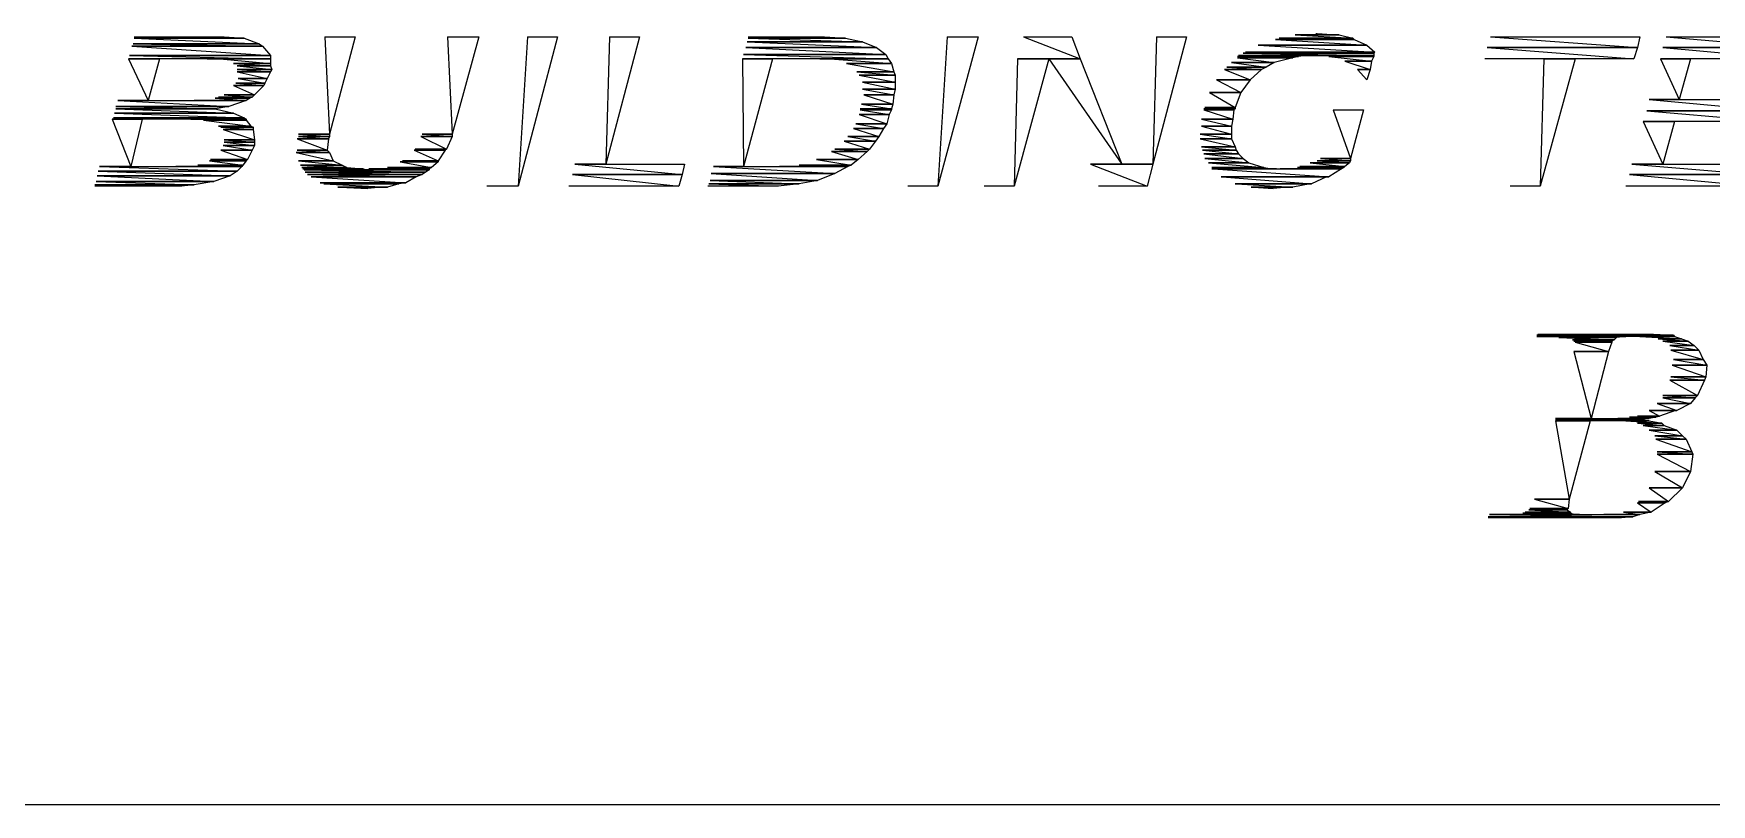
# Model space of a CAD drawing. Header units: millimetres. Extents: x 14 to 201, y 16 to 268.
# Drawn here: x 79.97 to 110.68, y 15.62 to 29.74 of the extents above; entities that cross this region are included whole.
import ezdxf

# ---------------------------------------------------------------- set-up
doc = ezdxf.new("R2010")
doc.units = ezdxf.units.MM
doc.layers.get('0').update_dxf_attribs({"linetype": 'CONTINUOUS'})

msp = doc.modelspace()

# ---------------------------------------------------------------- linework, layer by layer
at = {"color": 0}
for p, q in [((84.1583, 29.5065), (81.7672, 29.5065)), ((81.7672, 29.5065), (84.3068, 29.3371)), ((81.7672, 29.5065), (84.1583, 29.5065)), ((84.0948, 29.5493), (81.788, 29.5493)), ((81.788, 29.5493), (84.1583, 29.5065)), ((81.788, 29.5493), (84.0948, 29.5493)), ((81.8085, 29.6761), (83.8207, 29.654)), ((81.8085, 29.6761), (83.4595, 29.6761)), ((83.8207, 29.654), (81.8085, 29.654)), ((81.8085, 29.654), (84.0948, 29.5493)), ((81.8085, 29.654), (83.8207, 29.654)), ((83.4595, 29.6761), (83.8207, 29.654)), ((83.8207, 29.654), (84.0948, 29.5493)), ((84.0948, 29.5493), (84.1583, 29.5065)), ((84.1583, 29.5065), (84.3068, 29.3371)), ((85.302, 29.6761), (85.386, 27.8984)), ((85.302, 29.6761), (85.8516, 29.6761)), ((85.8516, 29.6761), (85.386, 27.8984)), ((87.5453, 29.6761), (87.6293, 27.8984)), ((87.5453, 29.6761), (88.1172, 29.6761)), ((88.1172, 29.6761), (87.6293, 27.8984)), ((89.0062, 29.6761), (88.8365, 26.9448)), ((89.5558, 29.6761), (88.8365, 26.9448)), ((89.0062, 29.6761), (89.5558, 29.6761)), ((90.5083, 29.6761), (90.4448, 27.3472)), ((91.0594, 29.6761), (90.4448, 27.3472)), ((90.5083, 29.6761), (91.0594, 29.6761)), ((95.3989, 29.4859), (93.0067, 29.4859)), ((93.0067, 29.4859), (95.5668, 29.3577)), ((93.0067, 29.4859), (95.3989, 29.4859)), ((95.1438, 29.5906), (93.0271, 29.5906)), ((93.0271, 29.5906), (95.3989, 29.4859)), ((93.0271, 29.5906), (95.1438, 29.5906)), ((93.0494, 29.6761), (94.827, 29.654)), ((93.0494, 29.6761), (94.4453, 29.6761)), ((94.827, 29.654), (93.0494, 29.654)), ((93.0494, 29.654), (95.1438, 29.5906)), ((93.0494, 29.654), (94.827, 29.654)), ((94.4453, 29.6761), (94.827, 29.654)), ((94.827, 29.654), (95.1438, 29.5906)), ((95.1438, 29.5906), (95.3989, 29.4859)), ((95.3989, 29.4859), (95.5668, 29.3577)), ((96.6886, 29.6761), (96.5207, 26.9448)), ((97.2605, 29.6761), (96.5207, 26.9448)), ((96.6886, 29.6761), (97.2605, 29.6761)), ((98.086, 29.6761), (99.1235, 29.2737)), ((98.086, 29.6761), (98.975, 29.6761)), ((98.975, 29.6761), (99.1235, 29.2737)), ((100.521, 29.6761), (100.458, 27.3472)), ((101.071, 29.6761), (100.458, 27.3472)), ((100.521, 29.6761), (101.071, 29.6761)), ((104.372, 29.5272), (102.383, 29.5272)), ((102.383, 29.5272), (104.372, 29.5272)), ((102.383, 29.5272), (104.372, 29.5272)), ((102.383, 29.5272), (104.521, 29.4004)), ((102.383, 29.5272), (104.372, 29.5272)), ((104.14, 29.6333), (102.701, 29.6333)), ((102.701, 29.6333), (104.372, 29.5272)), ((102.701, 29.6333), (104.14, 29.6333)), ((104.119, 29.654), (102.765, 29.654)), ((102.765, 29.654), (104.14, 29.6333)), ((102.765, 29.654), (104.119, 29.654)), ((103.866, 29.7174), (103.061, 29.7174)), ((103.061, 29.7174), (104.119, 29.654)), ((103.061, 29.7174), (103.866, 29.7174)), ((103.823, 29.7174), (103.145, 29.7174)), ((103.145, 29.7174), (103.866, 29.7174)), ((103.145, 29.7174), (103.866, 29.7174)), ((103.441, 29.7394), (103.823, 29.7174)), ((103.441, 29.7394), (103.463, 29.7394)), ((103.463, 29.7394), (103.823, 29.7174)), ((103.866, 29.7174), (104.119, 29.654)), ((104.119, 29.654), (104.14, 29.6333)), ((104.14, 29.6333), (104.372, 29.5272)), ((104.372, 29.5272), (104.521, 29.4004)), ((109.325, 29.4859), (106.575, 29.4859)), ((106.575, 29.4859), (109.262, 29.2737)), ((106.575, 29.4859), (109.325, 29.4859)), ((106.638, 29.6761), (109.325, 29.4859)), ((106.638, 29.6761), (109.368, 29.6761)), ((109.325, 29.4859), (109.262, 29.2737)), ((109.368, 29.6761), (109.325, 29.4859)), ((112.141, 29.4859), (109.791, 29.4859)), ((109.791, 29.4859), (112.077, 29.2737)), ((109.791, 29.4859), (112.141, 29.4859)), ((109.854, 29.6761), (112.141, 29.4859)), ((109.854, 29.6761), (112.204, 29.6761)), ((84.3068, 29.2737), (81.704, 29.2737)), ((81.704, 29.2737), (82.0635, 28.5116)), ((81.704, 29.2737), (82.2745, 29.2737)), ((84.3068, 29.3371), (81.7245, 29.3371)), ((81.7245, 29.3371), (84.3068, 29.2737)), ((81.7245, 29.3371), (84.3068, 29.3371)), ((82.2745, 29.2737), (82.0635, 28.5116)), ((83.1427, 29.2737), (84.3068, 29.2737)), ((83.1427, 29.2737), (84.3068, 29.2737)), ((84.3068, 29.2737), (83.3755, 29.2737)), ((83.3755, 29.2737), (84.3068, 29.1882)), ((83.3755, 29.2737), (84.3068, 29.2737)), ((84.3068, 29.1882), (83.6291, 29.1882)), ((83.6291, 29.1882), (84.3068, 29.1469)), ((83.6291, 29.1882), (84.3068, 29.1882)), ((84.3068, 29.3371), (84.3068, 29.2737)), ((84.3068, 29.2737), (84.3068, 29.1882)), ((84.3068, 29.1882), (84.3068, 29.1469)), ((95.6098, 29.2737), (92.9432, 29.2737)), ((92.9432, 29.2737), (92.964, 27.3044)), ((92.9432, 29.2737), (93.4932, 29.2737)), ((95.5668, 29.3577), (92.964, 29.3577)), ((92.964, 29.3577), (95.6098, 29.2737)), ((92.964, 29.3577), (95.5668, 29.3577)), ((93.4932, 29.2737), (92.964, 27.3044)), ((94.361, 29.2737), (95.6098, 29.2737)), ((94.361, 29.2737), (95.6098, 29.2737)), ((95.6098, 29.2737), (94.5515, 29.2737)), ((94.5515, 29.2737), (95.673, 29.1882)), ((94.5515, 29.2737), (95.6098, 29.2737)), ((95.673, 29.1882), (94.8475, 29.1882)), ((94.8475, 29.1882), (95.673, 29.1882)), ((94.8475, 29.1882), (95.673, 29.1882)), ((94.8475, 29.1882), (95.7157, 29.0408)), ((94.8475, 29.1882), (95.673, 29.1882)), ((95.5668, 29.3577), (95.6098, 29.2737)), ((95.6098, 29.2737), (95.673, 29.1882)), ((95.673, 29.1882), (95.7157, 29.0408)), ((97.9798, 29.2737), (97.9166, 26.9448)), ((98.5517, 29.2737), (97.9166, 26.9448)), ((99.1235, 29.2737), (97.9798, 29.2737)), ((97.9798, 29.2737), (98.5517, 29.2737)), ((98.5517, 29.2737), (99.8859, 27.3472)), ((98.5517, 29.2737), (99.1235, 29.2737)), ((99.1235, 29.2737), (99.8859, 27.3472)), ((102.679, 29.2103), (101.896, 29.2103)), ((101.896, 29.2103), (102.532, 29.1248)), ((101.896, 29.2103), (102.679, 29.2103)), ((103.124, 29.3164), (102.003, 29.3164)), ((102.003, 29.3164), (103.018, 29.2943)), ((102.003, 29.3164), (103.124, 29.3164)), ((103.018, 29.2943), (102.003, 29.2943)), ((102.003, 29.2943), (102.679, 29.2103)), ((102.003, 29.2943), (103.018, 29.2943)), ((103.251, 29.3371), (102.023, 29.3371)), ((102.023, 29.3371), (103.124, 29.3164)), ((102.023, 29.3371), (103.251, 29.3371)), ((104.499, 29.3371), (102.045, 29.3371)), ((102.045, 29.3371), (103.251, 29.3371)), ((102.045, 29.3371), (103.378, 29.3371)), ((104.499, 29.3798), (102.108, 29.3798)), ((102.108, 29.3798), (104.499, 29.3371)), ((102.108, 29.3798), (104.499, 29.3798)), ((104.521, 29.4004), (102.15, 29.4004)), ((102.15, 29.4004), (104.499, 29.3798)), ((102.15, 29.4004), (104.521, 29.4004)), ((102.679, 29.2103), (102.532, 29.1248)), ((103.018, 29.2943), (102.679, 29.2103)), ((103.124, 29.3164), (103.018, 29.2943)), ((103.251, 29.3371), (103.124, 29.3164)), ((103.378, 29.3371), (103.251, 29.3371)), ((103.378, 29.3371), (104.499, 29.3371)), ((103.378, 29.3371), (104.499, 29.3371)), ((104.499, 29.3371), (103.527, 29.3371)), ((103.527, 29.3371), (104.499, 29.3164)), ((103.527, 29.3371), (104.499, 29.3371)), ((104.499, 29.3164), (103.674, 29.3164)), ((103.674, 29.3164), (104.458, 29.231)), ((103.674, 29.3164), (104.499, 29.3164)), ((104.458, 29.231), (103.97, 29.231)), ((103.97, 29.231), (104.436, 29.0835)), ((103.97, 29.231), (104.458, 29.231)), ((104.458, 29.231), (104.436, 29.0835)), ((104.499, 29.3164), (104.458, 29.231)), ((104.521, 29.4004), (104.499, 29.3798)), ((104.499, 29.3798), (104.499, 29.3371)), ((104.499, 29.3371), (104.499, 29.3164)), ((109.262, 29.2737), (106.532, 29.2737)), ((107.611, 29.2737), (107.547, 26.9448)), ((108.183, 29.2737), (107.547, 26.9448)), ((107.611, 29.2737), (108.183, 29.2737)), ((112.077, 29.2737), (109.75, 29.2737)), ((109.75, 29.2737), (110.087, 28.5323)), ((109.75, 29.2737), (110.3, 29.2737)), ((110.3, 29.2737), (110.087, 28.5323)), ((84.3068, 29.1469), (83.6923, 29.1469)), ((83.6923, 29.1469), (84.3276, 29.0835)), ((83.6923, 29.1469), (84.3068, 29.1469)), ((84.3276, 29.0835), (83.6923, 29.0835)), ((83.6923, 29.0835), (84.3068, 29.0408)), ((83.6923, 29.0835), (84.3276, 29.0835)), ((84.3068, 29.0408), (83.6923, 29.0408)), ((83.6923, 29.0408), (84.2437, 28.914)), ((83.6923, 29.0408), (84.3068, 29.0408)), ((84.2437, 28.914), (83.7145, 28.914)), ((83.7145, 28.914), (84.201, 28.8286)), ((83.7145, 28.914), (84.2437, 28.914)), ((84.2437, 28.914), (84.201, 28.8286)), ((84.3068, 29.0408), (84.2437, 28.914)), ((84.3068, 29.1469), (84.3276, 29.0835)), ((84.3276, 29.0835), (84.3068, 29.0408)), ((95.7157, 29.0408), (95.0376, 29.0408)), ((95.0376, 29.0408), (95.7365, 28.9774)), ((95.0376, 29.0408), (95.7157, 29.0408)), ((95.7365, 28.9774), (95.0807, 28.9774)), ((95.0807, 28.9774), (95.7365, 28.8506)), ((95.0807, 28.9774), (95.7365, 28.9774)), ((95.7157, 29.0408), (95.7365, 28.9774)), ((95.7365, 28.9774), (95.7365, 28.8506)), ((102.235, 28.8919), (101.621, 28.8919)), ((101.621, 28.8919), (102.235, 28.8919)), ((101.621, 28.8919), (102.235, 28.8919)), ((101.621, 28.8919), (102.066, 28.6591)), ((101.621, 28.8919), (102.235, 28.8919)), ((102.446, 29.0835), (101.769, 29.0835)), ((101.769, 29.0835), (102.235, 28.8919)), ((101.769, 29.0835), (102.446, 29.0835)), ((102.532, 29.1248), (101.812, 29.1248)), ((101.812, 29.1248), (102.446, 29.0835)), ((101.812, 29.1248), (102.532, 29.1248)), ((102.235, 28.8919), (102.066, 28.6591)), ((102.446, 29.0835), (102.235, 28.8919)), ((102.532, 29.1248), (102.446, 29.0835)), ((104.436, 29.0835), (104.203, 29.0835)), ((104.203, 29.0835), (104.372, 28.8919)), ((104.203, 29.0835), (104.436, 29.0835)), ((104.436, 29.0835), (104.372, 28.8919)), ((104.372, 28.8919), (104.372, 28.8919)), ((83.9682, 28.575), (83.3547, 28.575)), ((83.3547, 28.575), (83.9251, 28.5543)), ((83.3547, 28.575), (83.9682, 28.575)), ((84.0109, 28.6177), (83.4595, 28.6177)), ((83.4595, 28.6177), (83.9682, 28.575)), ((83.4595, 28.6177), (84.0109, 28.6177)), ((84.1802, 28.7872), (83.6291, 28.7872)), ((83.6291, 28.7872), (84.0109, 28.6177)), ((83.6291, 28.7872), (84.1802, 28.7872)), ((84.201, 28.8286), (83.6718, 28.8286)), ((83.6718, 28.8286), (84.1802, 28.7872)), ((83.6718, 28.8286), (84.201, 28.8286)), ((83.9682, 28.575), (83.9251, 28.5543)), ((84.0109, 28.6177), (83.9682, 28.575)), ((84.1802, 28.7872), (84.0109, 28.6177)), ((84.201, 28.8286), (84.1802, 28.7872)), ((95.7365, 28.8506), (95.1438, 28.8506)), ((95.1438, 28.8506), (95.7365, 28.7225)), ((95.1438, 28.8506), (95.7365, 28.8506)), ((95.7365, 28.7225), (95.1438, 28.7225)), ((95.1438, 28.7225), (95.7157, 28.6177)), ((95.1438, 28.7225), (95.7365, 28.7225)), ((95.7157, 28.6177), (95.166, 28.6177)), ((95.166, 28.6177), (95.6952, 28.4482)), ((95.166, 28.6177), (95.7157, 28.6177)), ((95.7157, 28.6177), (95.6952, 28.4482)), ((95.7365, 28.7225), (95.7157, 28.6177)), ((95.7365, 28.8506), (95.7365, 28.7225)), ((102.066, 28.6591), (101.494, 28.6591)), ((101.494, 28.6591), (102.066, 28.6591)), ((101.494, 28.6591), (102.066, 28.6591)), ((101.494, 28.6591), (101.96, 28.3848)), ((101.494, 28.6591), (102.066, 28.6591)), ((102.066, 28.6591), (101.96, 28.3848)), ((83.6291, 28.2787), (81.449, 28.2787)), ((81.449, 28.2787), (83.8207, 28.1933)), ((81.449, 28.2787), (83.6291, 28.2787)), ((83.5448, 28.4055), (81.4709, 28.4055)), ((81.4709, 28.4055), (83.2915, 28.3628)), ((81.4709, 28.4055), (83.5448, 28.4055)), ((83.2915, 28.3628), (81.4709, 28.3628)), ((81.4709, 28.3628), (83.6291, 28.2787)), ((81.4709, 28.3628), (83.2915, 28.3628)), ((82.0635, 28.5116), (81.5125, 28.5116)), ((81.5125, 28.5116), (83.5448, 28.4055)), ((81.5125, 28.5116), (83.862, 28.5116)), ((83.862, 28.5116), (82.9098, 28.5116)), ((83.9251, 28.5543), (83.2915, 28.5543)), ((83.2915, 28.5543), (83.862, 28.5116)), ((83.2915, 28.5543), (83.9251, 28.5543)), ((83.5448, 28.4055), (83.2915, 28.3628)), ((83.2915, 28.3628), (83.6291, 28.2787)), ((83.862, 28.5116), (83.5448, 28.4055)), ((83.6291, 28.2787), (83.8207, 28.1933)), ((83.9251, 28.5543), (83.862, 28.5116)), ((95.6303, 28.2581), (95.0807, 28.2581)), ((95.0807, 28.2581), (95.589, 28.0886)), ((95.0807, 28.2581), (95.6303, 28.2581)), ((95.673, 28.3628), (95.1011, 28.3628)), ((95.1011, 28.3628), (95.673, 28.3421)), ((95.1011, 28.3628), (95.673, 28.3628)), ((95.673, 28.3421), (95.1011, 28.3421)), ((95.1011, 28.3421), (95.6303, 28.2581)), ((95.1011, 28.3421), (95.673, 28.3421)), ((95.6952, 28.4482), (95.1234, 28.4482)), ((95.1234, 28.4482), (95.673, 28.3628)), ((95.1234, 28.4482), (95.6952, 28.4482)), ((95.6303, 28.2581), (95.589, 28.0886)), ((95.673, 28.3421), (95.6303, 28.2581)), ((95.6952, 28.4482), (95.673, 28.3628)), ((95.673, 28.3628), (95.673, 28.3421)), ((101.96, 28.3628), (101.388, 28.3628)), ((101.388, 28.3628), (101.939, 28.3421)), ((101.388, 28.3628), (101.96, 28.3628)), ((101.939, 28.3421), (101.388, 28.3421)), ((101.388, 28.3421), (101.917, 28.1726)), ((101.388, 28.3421), (101.939, 28.3421)), ((101.96, 28.3848), (101.41, 28.3848)), ((101.41, 28.3848), (101.96, 28.3628)), ((101.41, 28.3848), (101.96, 28.3848)), ((101.939, 28.3421), (101.917, 28.1726)), ((101.96, 28.3628), (101.939, 28.3421)), ((101.96, 28.3848), (101.96, 28.3628)), ((103.759, 28.3421), (104.076, 27.4533)), ((103.759, 28.3421), (104.309, 28.3421)), ((104.309, 28.3421), (104.076, 27.4533)), ((111.824, 28.3215), (109.495, 28.3215)), ((109.495, 28.3215), (111.781, 28.1299)), ((109.495, 28.3215), (111.824, 28.3215)), ((110.087, 28.5323), (109.538, 28.5323)), ((109.538, 28.5323), (111.824, 28.3215)), ((109.538, 28.5323), (111.887, 28.5323)), ((83.862, 28.1726), (81.4077, 28.1726)), ((81.4077, 28.1726), (81.7453, 27.3044)), ((81.4077, 28.1726), (81.9573, 28.1726)), ((83.8207, 28.1933), (81.4282, 28.1933)), ((81.4282, 28.1933), (83.862, 28.1726)), ((81.4282, 28.1933), (83.8207, 28.1933)), ((81.9573, 28.1726), (81.7453, 27.3044)), ((82.8463, 28.1726), (83.862, 28.1519)), ((82.8463, 28.1726), (83.862, 28.1726)), ((83.862, 28.1519), (83.0792, 28.1519)), ((83.0792, 28.1519), (83.9474, 28.0458)), ((83.0792, 28.1519), (83.862, 28.1519)), ((83.9474, 28.0458), (83.3547, 28.0458)), ((83.3547, 28.0458), (83.9886, 28.0252)), ((83.3547, 28.0458), (83.9474, 28.0458)), ((83.9886, 28.0252), (83.396, 28.0252)), ((83.396, 28.0252), (83.9886, 27.9824)), ((83.396, 28.0252), (83.9886, 28.0252)), ((83.9886, 27.9824), (83.439, 27.9824)), ((83.439, 27.9824), (84.0109, 27.7923)), ((83.439, 27.9824), (83.9886, 27.9824)), ((83.8207, 28.1933), (83.862, 28.1726)), ((83.862, 28.1726), (83.862, 28.1519)), ((83.862, 28.1519), (83.9474, 28.0458)), ((83.9474, 28.0458), (83.9886, 28.0252)), ((83.9886, 28.0252), (83.9886, 27.9824)), ((83.9886, 27.9824), (84.0109, 27.7923)), ((95.5255, 28.0031), (94.9745, 28.0031)), ((94.9745, 28.0031), (95.4401, 27.8557)), ((94.9745, 28.0031), (95.5255, 28.0031)), ((95.589, 28.0886), (95.0172, 28.0886)), ((95.0172, 28.0886), (95.5255, 28.0031)), ((95.0172, 28.0886), (95.589, 28.0886)), ((95.5255, 28.0031), (95.4401, 27.8557)), ((95.589, 28.0886), (95.5255, 28.0031)), ((101.917, 28.1726), (101.346, 28.1726)), ((101.346, 28.1726), (101.896, 28.0458)), ((101.346, 28.1726), (101.917, 28.1726)), ((101.896, 28.0458), (101.346, 28.0458)), ((101.346, 28.0458), (101.896, 27.8984)), ((101.346, 28.0458), (101.896, 28.0458)), ((101.917, 28.1726), (101.896, 28.0458)), ((101.896, 28.0458), (101.896, 27.8984)), ((111.781, 28.1299), (109.431, 28.1299)), ((109.431, 28.1299), (109.791, 27.3472)), ((109.431, 28.1299), (110.003, 28.1299)), ((110.003, 28.1299), (109.791, 27.3472)), ((84.0109, 27.6862), (83.439, 27.6862)), ((83.439, 27.6862), (83.9682, 27.6007)), ((83.439, 27.6862), (84.0109, 27.6862)), ((84.0109, 27.7923), (83.4595, 27.7923)), ((83.4595, 27.7923), (84.0109, 27.7496)), ((83.4595, 27.7923), (84.0109, 27.7923)), ((84.0109, 27.7496), (83.4595, 27.7496)), ((83.4595, 27.7496), (84.0109, 27.6862)), ((83.4595, 27.7496), (84.0109, 27.7496)), ((84.0109, 27.6862), (83.9682, 27.6007)), ((84.0109, 27.7923), (84.0109, 27.7496)), ((84.0109, 27.7496), (84.0109, 27.6862)), ((85.3652, 27.8129), (84.7933, 27.8129)), ((84.7933, 27.8129), (85.3447, 27.6007)), ((84.7933, 27.8129), (85.3652, 27.8129)), ((85.386, 27.8984), (84.8155, 27.8984)), ((84.8155, 27.8984), (85.386, 27.8557)), ((84.8155, 27.8984), (85.386, 27.8984)), ((85.386, 27.8557), (84.8155, 27.8557)), ((84.8155, 27.8557), (85.3652, 27.8129)), ((84.8155, 27.8557), (85.386, 27.8557)), ((85.3652, 27.8129), (85.3447, 27.6007)), ((85.386, 27.8557), (85.3652, 27.8129)), ((85.386, 27.8984), (85.386, 27.8557)), ((87.6293, 27.8557), (87.0589, 27.8557)), ((87.0589, 27.8557), (87.6293, 27.8557)), ((87.0589, 27.8557), (87.6293, 27.8557)), ((87.0589, 27.8557), (87.5249, 27.6228)), ((87.0589, 27.8557), (87.6293, 27.8557)), ((87.6293, 27.8984), (87.0797, 27.8984)), ((87.0797, 27.8984), (87.6293, 27.8557)), ((87.0797, 27.8984), (87.6293, 27.8984)), ((87.6293, 27.8557), (87.5249, 27.6228)), ((87.6293, 27.8984), (87.6293, 27.8557)), ((95.3767, 27.7702), (94.8048, 27.7702)), ((94.8048, 27.7702), (95.2708, 27.6228)), ((94.8048, 27.7702), (95.3767, 27.7702)), ((95.4401, 27.8557), (94.8697, 27.8557)), ((94.8697, 27.8557), (95.3767, 27.7702)), ((94.8697, 27.8557), (95.4401, 27.8557)), ((95.3767, 27.7702), (95.2708, 27.6228)), ((95.4401, 27.8557), (95.3767, 27.7702)), ((101.896, 27.8984), (101.324, 27.8984)), ((101.324, 27.8984), (101.896, 27.8129)), ((101.324, 27.8984), (101.896, 27.8984)), ((101.896, 27.8129), (101.324, 27.8129)), ((101.324, 27.8129), (101.96, 27.6641)), ((101.324, 27.8129), (101.896, 27.8129)), ((101.96, 27.6641), (101.346, 27.6641)), ((101.346, 27.6641), (101.98, 27.6007)), ((101.346, 27.6641), (101.96, 27.6641)), ((101.896, 27.8984), (101.896, 27.8129)), ((101.896, 27.8129), (101.96, 27.6641)), ((101.96, 27.6641), (101.98, 27.6007)), ((83.862, 27.4106), (83.1854, 27.4106)), ((83.1854, 27.4106), (83.7985, 27.3265)), ((83.1854, 27.4106), (83.862, 27.4106)), ((83.8839, 27.4326), (83.2058, 27.4326)), ((83.2058, 27.4326), (83.862, 27.4106)), ((83.2058, 27.4326), (83.8839, 27.4326)), ((83.9682, 27.6007), (83.396, 27.6007)), ((83.396, 27.6007), (83.8839, 27.4326)), ((83.396, 27.6007), (83.9682, 27.6007)), ((83.862, 27.4106), (83.7985, 27.3265)), ((83.8839, 27.4326), (83.862, 27.4106)), ((83.9682, 27.6007), (83.8839, 27.4326)), ((85.386, 27.5594), (84.7729, 27.5594)), ((84.7729, 27.5594), (85.4495, 27.4106)), ((84.7729, 27.5594), (85.386, 27.5594)), ((85.3447, 27.6007), (84.7933, 27.6007)), ((84.7933, 27.6007), (85.386, 27.5594)), ((84.7933, 27.6007), (85.3447, 27.6007)), ((85.4495, 27.4106), (84.8155, 27.4106)), ((84.8155, 27.4106), (85.6188, 27.3265)), ((84.8155, 27.4106), (85.4495, 27.4106)), ((85.3447, 27.6007), (85.386, 27.5594)), ((85.386, 27.5594), (85.4495, 27.4106)), ((85.4495, 27.4106), (85.6188, 27.3265)), ((87.376, 27.3899), (86.6771, 27.3899)), ((86.6771, 27.3899), (87.249, 27.2838)), ((86.6771, 27.3899), (87.376, 27.3899)), ((87.376, 27.4106), (86.7198, 27.4106)), ((86.7198, 27.4106), (87.376, 27.3899)), ((86.7198, 27.4106), (87.376, 27.4106)), ((87.5026, 27.6007), (86.9322, 27.6007)), ((86.9322, 27.6007), (87.376, 27.4106)), ((86.9322, 27.6007), (87.5026, 27.6007)), ((87.5249, 27.6228), (86.9527, 27.6228)), ((86.9527, 27.6228), (87.5026, 27.6007)), ((86.9527, 27.6228), (87.5249, 27.6228)), ((87.376, 27.3899), (87.249, 27.2838)), ((87.5026, 27.6007), (87.376, 27.4106)), ((87.376, 27.4106), (87.376, 27.3899)), ((87.5249, 27.6228), (87.5026, 27.6007)), ((90.4448, 27.3472), (89.8744, 27.3472)), ((89.8744, 27.3472), (91.8422, 27.157)), ((89.8744, 27.3472), (91.8849, 27.3472)), ((91.8849, 27.3472), (91.8422, 27.157)), ((95.0599, 27.4326), (94.2979, 27.4326)), ((94.2979, 27.4326), (94.9332, 27.3265)), ((94.2979, 27.4326), (95.0599, 27.4326)), ((95.0599, 27.4326), (94.3183, 27.4326)), ((94.3183, 27.4326), (95.0599, 27.4326)), ((94.3183, 27.4326), (95.0599, 27.4326)), ((95.2292, 27.5801), (94.572, 27.5801)), ((94.572, 27.5801), (95.0599, 27.4326)), ((94.572, 27.5801), (95.2292, 27.5801)), ((95.2708, 27.6228), (94.6369, 27.6228)), ((94.6369, 27.6228), (95.2292, 27.5801)), ((94.6369, 27.6228), (95.2708, 27.6228)), ((95.0599, 27.4326), (94.9332, 27.3265)), ((95.2292, 27.5801), (95.0599, 27.4326)), ((95.2708, 27.6228), (95.2292, 27.5801)), ((99.8859, 27.3472), (99.314, 27.3472)), ((99.314, 27.3472), (100.352, 26.9448)), ((99.314, 27.3472), (100.458, 27.3472)), ((100.458, 27.3472), (99.8859, 27.3472)), ((100.458, 27.3472), (100.352, 26.9448)), ((101.98, 27.6007), (101.367, 27.6007)), ((101.367, 27.6007), (102.023, 27.5373)), ((101.367, 27.6007), (101.98, 27.6007)), ((102.023, 27.5373), (101.388, 27.5373)), ((101.388, 27.5373), (102.108, 27.4533)), ((101.388, 27.5373), (102.023, 27.5373)), ((102.108, 27.4533), (101.41, 27.4533)), ((101.41, 27.4533), (102.213, 27.3692)), ((101.41, 27.4533), (102.108, 27.4533)), ((102.213, 27.3692), (101.473, 27.3692)), ((101.473, 27.3692), (102.489, 27.2838)), ((101.473, 27.3692), (102.213, 27.3692)), ((101.98, 27.6007), (102.023, 27.5373)), ((102.023, 27.5373), (102.108, 27.4533)), ((102.108, 27.4533), (102.213, 27.3692)), ((102.213, 27.3692), (102.489, 27.2838)), ((104.056, 27.3692), (103.336, 27.3692)), ((103.336, 27.3692), (103.97, 27.3044)), ((103.336, 27.3692), (104.056, 27.3692)), ((104.076, 27.4106), (103.463, 27.4106)), ((103.463, 27.4106), (104.056, 27.3692)), ((103.463, 27.4106), (104.076, 27.4106)), ((104.076, 27.4533), (103.527, 27.4533)), ((103.527, 27.4533), (104.076, 27.4106)), ((103.527, 27.4533), (104.076, 27.4533)), ((104.056, 27.3692), (103.97, 27.3044)), ((104.076, 27.4106), (104.056, 27.3692)), ((104.076, 27.4533), (104.076, 27.4106)), ((109.791, 27.3472), (109.221, 27.3472)), ((109.221, 27.3472), (111.528, 27.157)), ((109.221, 27.3472), (111.57, 27.3472)), ((83.2693, 27.0302), (81.1114, 27.0302)), ((81.1114, 27.0302), (82.9098, 26.9668)), ((81.1114, 27.0302), (83.2693, 27.0302)), ((83.5656, 27.135), (81.1318, 27.135)), ((81.1318, 27.135), (83.2693, 27.0302)), ((81.1318, 27.135), (83.5656, 27.135)), ((83.6923, 27.2204), (81.1526, 27.2204)), ((81.1526, 27.2204), (83.5656, 27.135)), ((81.1526, 27.2204), (83.6923, 27.2204)), ((81.7453, 27.3044), (81.1749, 27.3044)), ((81.1749, 27.3044), (83.6923, 27.2204)), ((81.1749, 27.3044), (83.7777, 27.3044)), ((83.7777, 27.3044), (82.5708, 27.3044)), ((83.2693, 27.0302), (82.9098, 26.9668)), ((83.7985, 27.3265), (82.973, 27.3265)), ((82.973, 27.3265), (83.7777, 27.3044)), ((82.973, 27.3265), (83.7985, 27.3265)), ((83.5656, 27.135), (83.2693, 27.0302)), ((83.6923, 27.2204), (83.5656, 27.135)), ((83.7777, 27.3044), (83.6923, 27.2204)), ((83.7985, 27.3265), (83.7777, 27.3044)), ((85.6188, 27.3265), (84.8568, 27.3265)), ((84.8568, 27.3265), (85.7042, 27.2838)), ((84.8568, 27.3265), (85.6188, 27.3265)), ((85.7042, 27.2838), (84.879, 27.2838)), ((84.879, 27.2838), (86.0005, 27.2631)), ((84.879, 27.2838), (85.7042, 27.2838)), ((86.0005, 27.2631), (84.8995, 27.2631)), ((84.8995, 27.2631), (86.064, 27.2411)), ((84.8995, 27.2631), (86.0005, 27.2631)), ((86.064, 27.2411), (84.9203, 27.2411)), ((84.9203, 27.2411), (87.1432, 27.1997)), ((84.9203, 27.2411), (87.2063, 27.2411)), ((87.1432, 27.1997), (84.9422, 27.1997)), ((84.9422, 27.1997), (87.0797, 27.157)), ((84.9422, 27.1997), (87.1432, 27.1997)), ((87.0797, 27.157), (84.9835, 27.157)), ((84.9835, 27.157), (86.9735, 27.1143)), ((84.9835, 27.157), (87.0797, 27.157)), ((86.9735, 27.1143), (85.047, 27.1143)), ((85.047, 27.1143), (86.7833, 27.0082)), ((85.047, 27.1143), (86.9735, 27.1143)), ((85.6188, 27.3265), (85.7042, 27.2838)), ((85.7042, 27.2838), (86.0005, 27.2631)), ((86.0005, 27.2631), (86.064, 27.2411)), ((87.2063, 27.2411), (86.064, 27.2411)), ((87.2063, 27.2631), (86.1053, 27.2631)), ((86.1053, 27.2631), (87.2063, 27.2411)), ((86.1053, 27.2631), (87.2063, 27.2631)), ((87.249, 27.2838), (86.4443, 27.2838)), ((86.4443, 27.2838), (87.2063, 27.2631)), ((86.4443, 27.2838), (87.249, 27.2838)), ((86.9735, 27.1143), (86.7833, 27.0082)), ((87.0797, 27.157), (86.9735, 27.1143)), ((87.1432, 27.1997), (87.0797, 27.157)), ((87.2063, 27.2411), (87.1432, 27.1997)), ((87.249, 27.2838), (87.2063, 27.2631)), ((87.2063, 27.2631), (87.2063, 27.2411)), ((91.8422, 27.157), (89.8317, 27.157)), ((89.8317, 27.157), (91.7787, 26.9448)), ((89.8317, 27.157), (91.8422, 27.157)), ((91.8422, 27.157), (91.7787, 26.9448)), ((94.3183, 27.0509), (92.3505, 27.0509)), ((92.3505, 27.0509), (93.9793, 26.9875)), ((92.3505, 27.0509), (94.3183, 27.0509)), ((94.6369, 27.1777), (92.3713, 27.1777)), ((92.3713, 27.1777), (94.3183, 27.0509)), ((92.3713, 27.1777), (94.6369, 27.1777)), ((92.964, 27.3044), (92.414, 27.3044)), ((92.414, 27.3044), (94.6369, 27.1777)), ((92.414, 27.3044), (94.8697, 27.3044)), ((94.8697, 27.3044), (93.6198, 27.3044)), ((94.9332, 27.3265), (93.9793, 27.3265)), ((93.9793, 27.3265), (94.8697, 27.3044)), ((93.9793, 27.3265), (94.9332, 27.3265)), ((94.3183, 27.0509), (93.9793, 26.9875)), ((94.6369, 27.1777), (94.3183, 27.0509)), ((94.8697, 27.3044), (94.6369, 27.1777)), ((94.9332, 27.3265), (94.8697, 27.3044)), ((102.489, 27.2838), (101.537, 27.2838)), ((101.537, 27.2838), (102.638, 27.2631)), ((101.537, 27.2838), (102.489, 27.2838)), ((102.638, 27.2631), (101.537, 27.2631)), ((101.537, 27.2631), (102.722, 27.2631)), ((101.537, 27.2631), (102.722, 27.2631)), ((102.722, 27.2631), (101.557, 27.2631)), ((101.557, 27.2631), (102.785, 27.2631)), ((101.557, 27.2631), (102.785, 27.2631)), ((101.557, 27.2631), (103.674, 27.1143)), ((101.557, 27.2631), (103.907, 27.2631)), ((103.674, 27.1143), (101.706, 27.1143)), ((101.706, 27.1143), (103.633, 27.1143)), ((101.706, 27.1143), (103.674, 27.1143)), ((103.633, 27.1143), (101.727, 27.1143)), ((101.727, 27.1143), (103.357, 26.9875)), ((101.727, 27.1143), (103.633, 27.1143)), ((102.489, 27.2838), (102.638, 27.2631)), ((103.907, 27.2631), (102.785, 27.2631)), ((103.907, 27.2631), (102.848, 27.2631)), ((102.848, 27.2631), (103.907, 27.2631)), ((102.848, 27.2631), (103.907, 27.2631)), ((103.95, 27.2838), (103.104, 27.2838)), ((103.104, 27.2838), (103.907, 27.2631)), ((103.104, 27.2838), (103.95, 27.2838)), ((103.97, 27.3044), (103.145, 27.3044)), ((103.145, 27.3044), (103.95, 27.2838)), ((103.145, 27.3044), (103.97, 27.3044)), ((103.633, 27.1143), (103.357, 26.9875)), ((103.674, 27.1143), (103.633, 27.1143)), ((103.907, 27.2631), (103.674, 27.1143)), ((103.95, 27.2838), (103.907, 27.2631)), ((103.97, 27.3044), (103.95, 27.2838)), ((111.528, 27.157), (109.178, 27.157)), ((109.178, 27.157), (111.464, 26.9448)), ((109.178, 27.157), (111.528, 27.157)), ((82.9098, 26.9668), (81.0891, 26.9668)), ((81.0891, 26.9668), (82.6766, 26.9448)), ((81.0891, 26.9668), (82.9098, 26.9668)), ((82.6766, 26.9448), (81.0891, 26.9448)), ((82.9098, 26.9668), (82.6766, 26.9448)), ((86.7833, 27.0082), (85.2166, 27.0082)), ((85.2166, 27.0082), (86.6567, 26.9875)), ((85.2166, 27.0082), (86.7833, 27.0082)), ((86.6567, 26.9875), (85.2798, 26.9875)), ((85.2798, 26.9875), (86.4443, 26.9241)), ((85.2798, 26.9875), (86.6567, 26.9875)), ((86.4443, 26.9241), (85.5349, 26.9241)), ((85.5349, 26.9241), (86.3381, 26.9241)), ((85.5349, 26.9241), (86.4443, 26.9241)), ((86.3381, 26.9241), (85.5761, 26.9241)), ((85.5761, 26.9241), (86.0848, 26.9034)), ((85.5761, 26.9241), (86.3381, 26.9241)), ((86.0848, 26.9034), (85.9578, 26.9034)), ((86.3381, 26.9241), (86.0848, 26.9034)), ((86.4443, 26.9241), (86.3381, 26.9241)), ((86.6567, 26.9875), (86.4443, 26.9241)), ((86.7833, 27.0082), (86.6567, 26.9875)), ((88.8365, 26.9448), (88.2646, 26.9448)), ((91.7787, 26.9448), (89.7682, 26.9448)), ((93.599, 26.9448), (92.3078, 26.9448)), ((93.9793, 26.9875), (92.3286, 26.9875)), ((92.3286, 26.9875), (93.599, 26.9448)), ((92.3286, 26.9875), (93.9793, 26.9875)), ((93.9793, 26.9875), (93.599, 26.9448)), ((96.5207, 26.9448), (95.9693, 26.9448)), ((97.9166, 26.9448), (97.3667, 26.9448)), ((100.352, 26.9448), (99.4625, 26.9448)), ((103.357, 26.9875), (101.96, 26.9875)), ((101.96, 26.9875), (103.336, 26.9875)), ((101.96, 26.9875), (103.357, 26.9875)), ((103.336, 26.9875), (101.98, 26.9875)), ((101.98, 26.9875), (103.018, 26.9241)), ((101.98, 26.9875), (103.336, 26.9875)), ((103.018, 26.9241), (102.256, 26.9241)), ((102.256, 26.9241), (102.934, 26.9241)), ((102.256, 26.9241), (103.018, 26.9241)), ((102.934, 26.9241), (102.299, 26.9241)), ((102.299, 26.9241), (102.658, 26.9034)), ((102.299, 26.9241), (102.934, 26.9241)), ((102.934, 26.9241), (102.658, 26.9034)), ((103.018, 26.9241), (102.934, 26.9241)), ((103.336, 26.9875), (103.018, 26.9241)), ((103.357, 26.9875), (103.336, 26.9875)), ((107.547, 26.9448), (106.998, 26.9448)), ((111.464, 26.9448), (109.115, 26.9448)), ((16.214, 15.6215), (149.648, 15.6215))]:
    msp.add_line(p, q, dxfattribs=at)
at = {"color": 251}
for p, q in [((109.983, 24.2149), (107.484, 24.2149)), ((107.484, 24.2149), (110.003, 24.1942)), ((107.484, 24.2149), (109.983, 24.2149)), ((110.003, 24.1942), (107.484, 24.1942)), ((107.484, 24.1942), (108.945, 24.1722)), ((107.484, 24.1942), (109.115, 24.1942)), ((107.505, 24.2356), (109.983, 24.2149)), ((107.505, 24.2356), (109.621, 24.2356)), ((108.945, 24.1722), (107.887, 24.1722)), ((107.887, 24.1722), (108.902, 24.1294)), ((107.887, 24.1722), (108.945, 24.1722)), ((108.902, 24.1294), (108.14, 24.1294)), ((108.14, 24.1294), (108.859, 24.1088)), ((108.14, 24.1294), (108.902, 24.1294)), ((108.859, 24.1088), (108.162, 24.1088)), ((108.162, 24.1088), (108.859, 24.0881)), ((108.162, 24.1088), (108.859, 24.1088)), ((108.859, 24.0881), (108.183, 24.0881)), ((108.183, 24.0881), (108.796, 23.9186)), ((108.183, 24.0881), (108.859, 24.0881)), ((108.859, 24.0881), (108.796, 23.9186)), ((108.902, 24.1294), (108.859, 24.1088)), ((108.859, 24.1088), (108.859, 24.0881)), ((108.945, 24.1722), (108.902, 24.1294)), ((109.115, 24.1942), (108.945, 24.1722)), ((109.368, 24.1942), (110.13, 24.1515)), ((109.368, 24.1942), (110.003, 24.1942)), ((109.621, 24.2356), (109.983, 24.2149)), ((110.13, 24.1515), (109.707, 24.1515)), ((109.707, 24.1515), (110.257, 24.1088)), ((109.707, 24.1515), (110.13, 24.1515)), ((110.257, 24.1088), (109.791, 24.1088)), ((109.791, 24.1088), (110.363, 24.0247)), ((109.791, 24.1088), (110.257, 24.1088)), ((110.363, 24.0247), (109.918, 24.0247)), ((109.918, 24.0247), (110.447, 23.9393)), ((109.918, 24.0247), (110.363, 24.0247)), ((109.983, 24.2149), (110.003, 24.1942)), ((110.003, 24.1942), (110.13, 24.1515)), ((110.13, 24.1515), (110.257, 24.1088)), ((110.257, 24.1088), (110.363, 24.0247)), ((110.363, 24.0247), (110.447, 23.9393)), ((108.796, 23.9186), (108.162, 23.9186)), ((108.162, 23.9186), (108.479, 22.6908)), ((108.162, 23.9186), (108.796, 23.9186)), ((108.796, 23.9186), (108.479, 22.6908)), ((110.447, 23.9393), (109.94, 23.9393)), ((109.94, 23.9393), (110.532, 23.7698)), ((109.94, 23.9393), (110.447, 23.9393)), ((110.596, 23.665), (109.96, 23.665)), ((109.96, 23.665), (110.575, 23.4528)), ((109.96, 23.665), (110.596, 23.665)), ((110.532, 23.7698), (109.983, 23.7698)), ((109.983, 23.7698), (110.596, 23.665)), ((109.983, 23.7698), (110.532, 23.7698)), ((110.447, 23.9393), (110.532, 23.7698)), ((110.532, 23.7698), (110.596, 23.665)), ((110.596, 23.665), (110.575, 23.4528)), ((110.553, 23.3894), (109.918, 23.3894)), ((109.918, 23.3894), (110.426, 23.1138)), ((109.918, 23.3894), (110.553, 23.3894)), ((110.575, 23.4528), (109.94, 23.4528)), ((109.94, 23.4528), (110.553, 23.3894)), ((109.94, 23.4528), (110.575, 23.4528)), ((110.553, 23.3894), (110.426, 23.1138)), ((110.575, 23.4528), (110.553, 23.3894)), ((110.426, 23.1138), (109.791, 23.1138)), ((109.791, 23.1138), (110.383, 23.0711)), ((109.791, 23.1138), (110.426, 23.1138)), ((110.383, 23.0711), (109.791, 23.0711)), ((109.791, 23.0711), (110.3, 22.9664)), ((109.791, 23.0711), (110.383, 23.0711)), ((110.383, 23.0711), (110.3, 22.9664)), ((110.426, 23.1138), (110.383, 23.0711)), ((109.728, 22.7335), (109.325, 22.7335)), ((109.325, 22.7335), (109.664, 22.7114)), ((109.325, 22.7335), (109.728, 22.7335)), ((110.024, 22.8382), (109.538, 22.8382)), ((109.538, 22.8382), (109.728, 22.7335)), ((109.538, 22.8382), (110.024, 22.8382)), ((110.046, 22.8382), (109.558, 22.8382)), ((109.558, 22.8382), (110.024, 22.8382)), ((109.558, 22.8382), (110.046, 22.8382)), ((109.728, 22.7335), (109.664, 22.7114)), ((110.3, 22.9664), (109.686, 22.9664)), ((109.686, 22.9664), (110.046, 22.8382)), ((109.686, 22.9664), (110.3, 22.9664)), ((110.024, 22.8382), (109.728, 22.7335)), ((110.046, 22.8382), (110.024, 22.8382)), ((110.3, 22.9664), (110.046, 22.8382)), ((108.479, 22.6908), (107.823, 22.6908)), ((107.823, 22.6908), (109.411, 22.6701)), ((107.823, 22.6908), (109.538, 22.6908)), ((109.411, 22.6701), (107.823, 22.6701)), ((107.823, 22.6701), (109.538, 22.6481)), ((107.823, 22.6701), (109.411, 22.6701)), ((109.538, 22.6481), (107.823, 22.6481)), ((107.823, 22.6481), (108.077, 21.2094)), ((107.823, 22.6481), (108.458, 22.6481)), ((108.458, 22.6481), (108.077, 21.2094)), ((109.538, 22.6908), (108.966, 22.6908)), ((109.115, 22.6481), (109.77, 22.6067)), ((109.115, 22.6481), (109.538, 22.6481)), ((109.664, 22.7114), (109.178, 22.7114)), ((109.178, 22.7114), (109.538, 22.6908)), ((109.178, 22.7114), (109.664, 22.7114)), ((109.77, 22.6067), (109.325, 22.6067)), ((109.325, 22.6067), (109.813, 22.564)), ((109.325, 22.6067), (109.77, 22.6067)), ((109.538, 22.6908), (109.411, 22.6701)), ((109.411, 22.6701), (109.538, 22.6481)), ((109.813, 22.564), (109.431, 22.564)), ((109.431, 22.564), (110.046, 22.4786)), ((109.431, 22.564), (109.813, 22.564)), ((109.664, 22.7114), (109.538, 22.6908)), ((109.538, 22.6481), (109.77, 22.6067)), ((110.046, 22.4786), (109.538, 22.4786)), ((109.538, 22.4786), (110.151, 22.3725)), ((109.538, 22.4786), (110.046, 22.4786)), ((109.77, 22.6067), (109.813, 22.564)), ((109.813, 22.564), (110.046, 22.4786)), ((110.046, 22.4786), (110.151, 22.3725)), ((110.151, 22.3725), (109.644, 22.3725)), ((109.644, 22.3725), (110.216, 22.3091)), ((109.644, 22.3725), (110.151, 22.3725)), ((110.216, 22.3091), (109.664, 22.3091)), ((109.664, 22.3091), (110.32, 22.0775)), ((109.664, 22.3091), (110.216, 22.3091)), ((110.151, 22.3725), (110.216, 22.3091)), ((110.216, 22.3091), (110.32, 22.0775)), ((110.32, 22.0775), (109.686, 22.0775)), ((109.686, 22.0775), (110.342, 22.0348)), ((109.686, 22.0775), (110.32, 22.0775)), ((110.342, 22.0348), (109.686, 22.0348)), ((109.686, 22.0348), (110.3, 21.7165)), ((109.686, 22.0348), (110.342, 22.0348)), ((110.342, 22.0348), (110.3, 21.7165)), ((110.32, 22.0775), (110.342, 22.0348)), ((110.3, 21.7165), (109.644, 21.7165)), ((109.644, 21.7165), (110.3, 21.7165)), ((109.644, 21.7165), (110.3, 21.7165)), ((109.644, 21.7165), (110.151, 21.4202)), ((109.644, 21.7165), (110.3, 21.7165)), ((110.3, 21.7165), (110.151, 21.4202)), ((108.077, 21.2094), (107.442, 21.2094)), ((107.442, 21.2094), (108.056, 21.0399)), ((107.442, 21.2094), (108.077, 21.2094)), ((108.077, 21.2094), (108.056, 21.0399)), ((110.151, 21.4202), (109.538, 21.4202)), ((109.538, 21.4202), (109.897, 21.1667)), ((109.538, 21.4202), (110.151, 21.4202)), ((110.151, 21.4202), (109.897, 21.1667)), ((109.241, 20.8911), (106.595, 20.8911)), ((106.595, 20.8911), (109.029, 20.8704)), ((106.595, 20.8911), (109.241, 20.8911)), ((108.267, 20.9338), (106.616, 20.9338)), ((106.616, 20.9338), (109.241, 20.8911)), ((106.616, 20.9338), (109.368, 20.9338)), ((108.204, 20.9338), (107.061, 20.9338)), ((107.061, 20.9338), (108.267, 20.9338)), ((107.061, 20.9338), (108.267, 20.9338)), ((108.099, 20.9544), (107.231, 20.9544)), ((107.231, 20.9544), (108.204, 20.9338)), ((107.231, 20.9544), (108.099, 20.9544)), ((108.099, 20.9765), (107.272, 20.9765)), ((107.272, 20.9765), (108.099, 20.9544)), ((107.272, 20.9765), (108.099, 20.9765)), ((108.034, 21.0192), (107.337, 21.0192)), ((107.337, 21.0192), (108.099, 20.9765)), ((107.337, 21.0192), (108.034, 21.0192)), ((108.056, 21.0399), (107.357, 21.0399)), ((107.357, 21.0399), (108.034, 21.0192)), ((107.357, 21.0399), (108.056, 21.0399)), ((108.056, 21.0399), (108.034, 21.0192)), ((108.034, 21.0192), (108.099, 20.9765)), ((108.099, 20.9765), (108.099, 20.9544)), ((108.099, 20.9544), (108.204, 20.9338)), ((109.368, 20.9338), (108.712, 20.9338)), ((109.241, 20.8911), (109.029, 20.8704)), ((109.58, 20.9765), (109.072, 20.9765)), ((109.072, 20.9765), (109.368, 20.9338)), ((109.072, 20.9765), (109.58, 20.9765)), ((109.368, 20.9338), (109.241, 20.8911)), ((109.834, 21.146), (109.325, 21.146)), ((109.325, 21.146), (109.58, 20.9765)), ((109.325, 21.146), (109.834, 21.146)), ((109.897, 21.1667), (109.347, 21.1667)), ((109.347, 21.1667), (109.834, 21.146)), ((109.347, 21.1667), (109.897, 21.1667)), ((109.58, 20.9765), (109.368, 20.9338)), ((109.834, 21.146), (109.58, 20.9765)), ((109.897, 21.1667), (109.834, 21.146)), ((109.029, 20.8704), (106.595, 20.8704))]:
    msp.add_line(p, q, dxfattribs=at)

doc.saveas('drawing.dxf')
